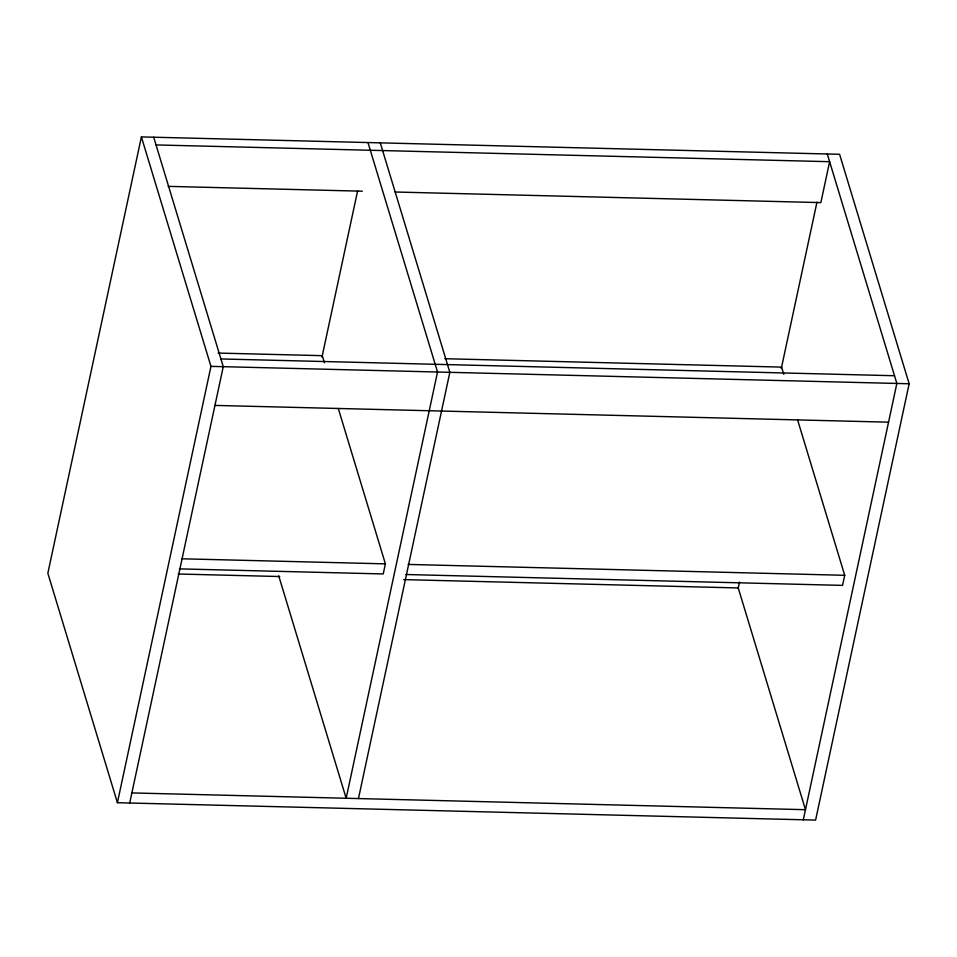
<?xml version="1.0" encoding="UTF-8"?>
<svg xmlns="http://www.w3.org/2000/svg" width="957" height="957" viewBox="0 0 957 957"><rect width="100%" height="100%" fill="white"/><g stroke="black" fill="none" stroke-linecap="round" stroke-linejoin="round"><path stroke-width="1.44" d="M141.397 136.911L47.85 573.243L117.412 802.708L815.603 820.089L909.15 383.757L839.588 154.292L141.397 136.911L210.959 366.375L117.412 802.708M129.709 803.019L223.256 366.675L153.694 137.21M321.971 357.128L357.643 190.718M338.276 408.436L385.396 563.864L383.231 573.949L179.366 568.877M358.456 798.569L449.838 372.321L380.276 142.856M781.295 368.505L816.967 202.142M739.498 582.107L738.242 587.945L403.687 579.619M797.588 419.872L844.708 575.301L842.543 585.385L405.959 574.511M803.306 819.79L896.853 383.446L827.291 153.981M156.039 144.926L829.623 161.697L820.855 202.609L395.193 192.01M168.169 186.364L362.332 191.197M218.124 353.073L322.282 355.669L324.447 362.799M444.849 358.719L781.594 367.105L783.759 374.235M220.911 358.959L894.508 375.73M210.959 366.375L909.15 383.757M214.954 405.409L888.551 422.169M181.531 558.78L385.396 563.864M408.125 564.427L844.708 575.301M178.169 574.009L279.731 576.533M131.875 792.922L805.471 809.694L738.062 587.359M367.978 142.545L437.54 372.01L346.159 798.258L278.75 575.923"/></g></svg>
